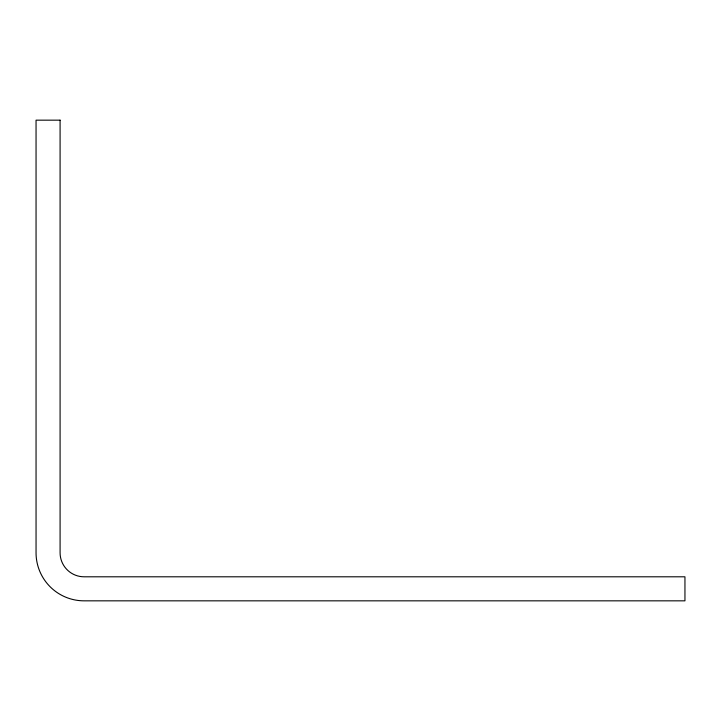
<?xml version="1.0" encoding="UTF-8"?>
<svg xmlns="http://www.w3.org/2000/svg" width="721" height="721" viewBox="0 0 721 721"><rect width="100%" height="100%" fill="white"/><g stroke="black" fill="none" stroke-linecap="round" stroke-linejoin="round"><path stroke-width="1.08" d="M60.086 120.164L36.05 120.164L36.05 552.764A48.064 48.064 0 0 0 84.114 600.836L684.95 600.836L684.95 576.8L84.114 576.8A24.036 24.036 0 0 1 60.086 552.764L60.086 120.164"/></g></svg>
